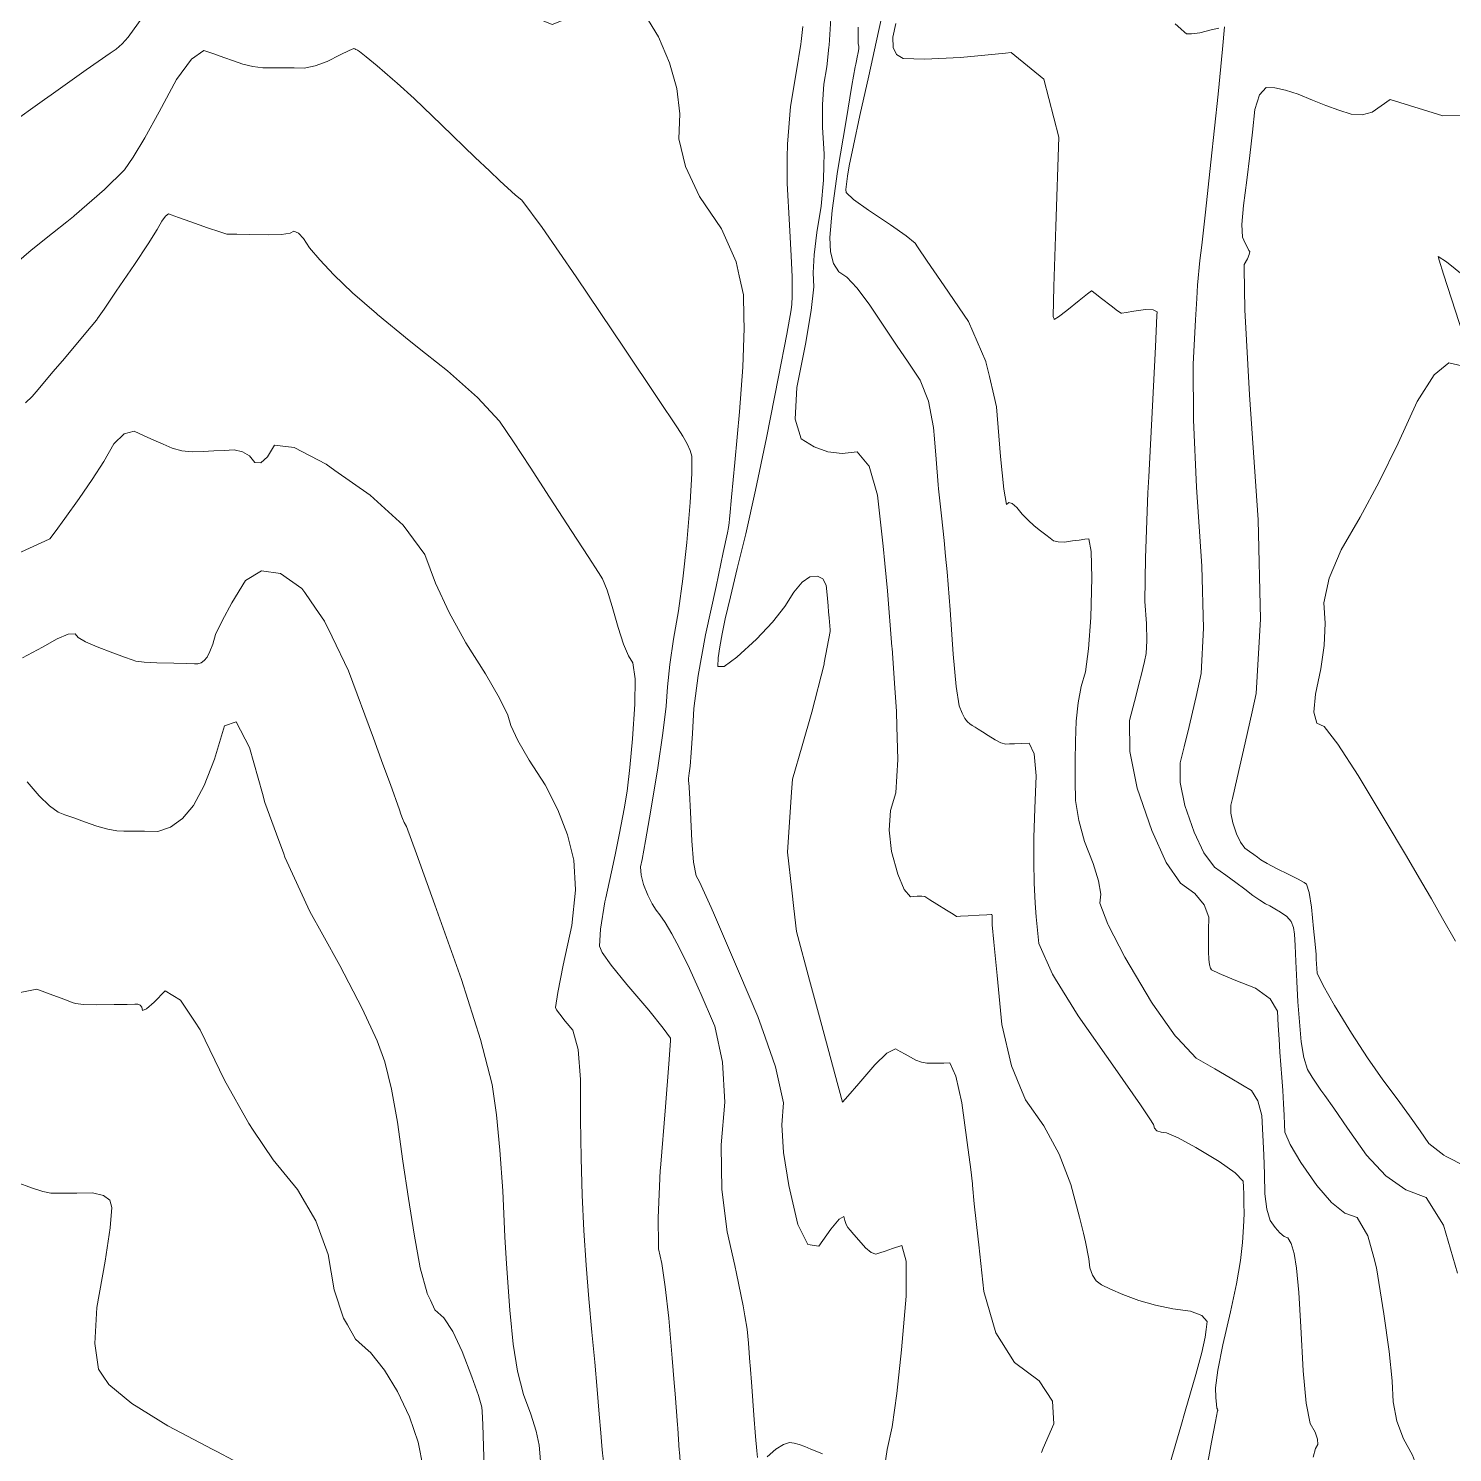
# Model space of a CAD drawing. Header units: inches. Extents: x 1337389 to 1347141, y 407035 to 414577.
# Drawn here: x 1338531.6 to 1339005.5, y 408821.2 to 409295.1 of the extents above; entities that cross this region are included whole.
import ezdxf

# ---------------------------------------------------------------- set-up
doc = ezdxf.new("R2010")
doc.units = ezdxf.units.IN
doc.header["$MEASUREMENT"] = 0
doc.layers.add('Topo', color=7, linetype='Continuous', lineweight=15, true_color=0x459900)

msp = doc.modelspace()

# ---------------------------------------------------------------- linework, layer by layer
at = {"layer": 'Topo'}
for p, q in [((1338539.6219, 409226.9509, 1095), (1338544.385, 409230.762, 1095)), ((1338534.1819, 409174.16, 1090), (1338539.879, 409180.924, 1090)), ((1338852.8531, 409173.0929, 1120), (1338851.3961, 409179.2589, 1120)), ((1338816.0351, 409122.7951, 1110), (1338816.5881, 409117.023, 1110)), ((1338623.5379, 409107.3669, 1080), (1338627.178, 409102.153, 1080)), ((1338616.5858, 409020.416, 1075), (1338614.1739, 409026.9749, 1075)), ((1338785.6189, 409008.3551, 1105), (1338786.313, 409002.221, 1105)), ((1338766.2789, 408985.2399, 1100), (1338768.257, 408980.6149, 1100)), ((1338877.142, 408972.6491, 1115), (1338873.4479, 408978.686, 1115)), ((1338913.9669, 408959.1088, 1120), (1338913.2638, 408959.847, 1120)), ((1338665.3851, 408871.9161, 1075), (1338664.3101, 408874.1881, 1075)), ((1338747.679, 408829.29, 1090), (1338748.2109, 408821.884, 1090))]:
    msp.add_line(p, q, dxfattribs=at)
for points, elevation in [([(1338698.5979, 409299.3767), (1338705.9131, 409296.382), (1338712.148, 409298.8209), (1338715.8331, 409307.2981), (1338720.2911, 409311.3108), (1338725.522, 409310.86), (1338731.5267, 409305.9449), (1338736.77, 409299.7689), (1338741.253, 409292.3331), (1338744.9741, 409283.6361), (1338747.3449, 409275.0731), (1338748.3651, 409266.6451), (1338748.035, 409258.3519), (1338750.2361, 409249.2098), (1338754.966, 409239.221), (1338762.2259, 409228.383), (1338767.1089, 409217.4599), (1338768.175, 409212.7781)], 1100), ([(1338832.9759, 409214.3959), (1338830.739, 409217.683), (1338827.5159, 409222.4299), (1338826.7121, 409223.6371), (1338823.7151, 409226.0701), (1338818.5249, 409229.7311), (1338811.1418, 409234.6179), (1338806.207, 409238.2061), (1338803.718, 409240.495), (1338803.677, 409241.4851), (1338803.84, 409243.2951), (1338804.2061, 409245.9259), (1338804.776, 409249.3781), (1338806.139, 409256.102), (1338808.295, 409266.098), (1338811.2441, 409279.3659), (1338814.5109, 409294.036), (1338818.0979, 409310.109)], 1120), ([(1338539.178, 409273.054), (1338550.8529, 409281.351), (1338558.795, 409286.9211), (1338560.8041, 409288.1979), (1338562.8019, 409289.9711), (1338564.7901, 409292.241), (1338566.7679, 409295.007), (1338569.097, 409298.2322)], 1100), ([(1338798.6089, 409298.4011), (1338798.0501, 409289.56), (1338797.9761, 409288.853)], 1110), ([(1338789.3541, 409295.742), (1338788.735, 409290.783)], 1105), ([(1338824.155, 409184.3751), (1338820.756, 409189.407), (1338816.308, 409196.041), (1338811.4492, 409203.3318), (1338807.3339, 409208.772), (1338803.964, 409212.361), (1338801.3389, 409214.099), (1338799.5211, 409216.882), (1338798.5108, 409220.7109), (1338798.3081, 409225.585), (1338799.109, 409234.4998), (1338800.9129, 409247.457), (1338803.7211, 409264.4559), (1338805.658, 409276.0798), (1338806.7241, 409282.3289), (1338806.9179, 409283.2039), (1338807.159, 409284.2829), (1338807.445, 409285.566), (1338807.7781, 409287.0542), (1338807.932, 409288.275), (1338807.9081, 409289.2301), (1338807.7069, 409289.9181), (1338807.7489, 409295.5232)], 1115), ([(1338856.81, 409286.8821), (1338841.8029, 409285.4623), (1338829.823, 409284.8221), (1338822.7213, 409285.138), (1338820.496, 409286.41), (1338819.345, 409288.758), (1338819.271, 409292.1842), (1338820.2709, 409296.6864)], 1125), ([(1338927.8249, 409295.2221), (1338925.2009, 409294.591), (1338921.4223, 409293.679), (1338918.6922, 409293.258), (1338917.011, 409293.3279), (1338916.3802, 409293.888), (1338915.108, 409294.997), (1338913.1943, 409296.6542)], 1130), ([(1338920.4439, 409205.282), (1338920.7208, 409209.6259), (1338921.426, 409217.924), (1338922.102, 409223.0091), (1338923.346, 409233.9129), (1338925.158, 409250.6351), (1338927.538, 409273.1761), (1338929.0209, 409288.18), (1338929.606, 409295.646)], 1130), ([(1338546.839, 409232.7398), (1338556.958, 409241.46), (1338563.5871, 409248.04), (1338566.4981, 409252.283), (1338570.3539, 409258.704), (1338575.155, 409267.3049), (1338580.9008, 409278.086), (1338585.8451, 409284.895), (1338589.9871, 409287.734), (1338593.3279, 409286.603), (1338596.6059, 409285.4659), (1338599.8221, 409284.325), (1338602.9761, 409283.178), (1338606.257, 409282.4149), (1338609.664, 409282.0349), (1338613.1988, 409282.0391), (1338616.6651, 409282.0191), (1338620.064, 409281.975), (1338623.3941, 409281.908), (1338627.0521, 409282.601), (1338631.0389, 409284.0568), (1338635.3538, 409286.2731), (1338638.3188, 409287.722), (1338639.934, 409288.4051), (1338640.1977, 409288.322), (1338640.6029, 409288.126), (1338641.1469, 409287.8159), (1338641.831, 409287.3942), (1338643.9949, 409285.6599), (1338647.641, 409282.6151), (1338652.7669, 409278.259), (1338654.321, 409276.841)], 1095), ([(1338788.735, 409290.783), (1338788.621, 409289.868), (1338787.2551, 409280.989), (1338785.254, 409269.1049), (1338784.191, 409256.607), (1338784.1479, 409252.1611)], 1105), ([(1338797.9761, 409288.853), (1338797.288, 409282.2769), (1338796.3242, 409276.553), (1338795.8542, 409269.83), (1338795.8761, 409262.1069), (1338796.3909, 409253.3861), (1338796.3311, 409249.6169)], 1110), ([(1338859.9019, 409286.049), (1338858.6591, 409287.057), (1338856.81, 409286.8821)], 1125), ([(1338904.4201, 409145.8499), (1338905.6431, 409169.4869), (1338906.6509, 409189.1459), (1338907.1728, 409199.5988), (1338907.21, 409200.8451), (1338905.9479, 409201.4889), (1338903.3868, 409201.5299), (1338899.5269, 409200.9689), (1338896.8899, 409200.587), (1338895.475, 409200.3821), (1338895.281, 409200.3558), (1338894.099, 409201.1531), (1338891.926, 409202.773), (1338888.765, 409205.216), (1338886.6439, 409206.8549), (1338885.5639, 409207.69), (1338885.5261, 409207.7199), (1338885.4889, 409207.7541), (1338885.4541, 409207.7901), (1338885.4211, 409207.83), (1338884.0232, 409206.754), (1338881.261, 409204.5619), (1338877.1349, 409201.254), (1338874.377, 409199.1322), (1338872.9889, 409198.197), (1338872.9691, 409198.4479), (1338872.9002, 409198.698), (1338872.7823, 409198.9471), (1338872.6129, 409199.1939), (1338872.8421, 409209.2712), (1338873.4679, 409229.1779), (1338874.4909, 409258.915), (1338869.5549, 409278.208), (1338859.9019, 409286.049)], 1125), ([(1338654.321, 409276.841), (1338659.923, 409271.733), (1338669.108, 409263.0382), (1338680.3231, 409252.1748), (1338685.055, 409247.667)], 1095), ([(1338936.1769, 409215.2889), (1338936.157, 409216.56), (1338937.2721, 409218.475), (1338937.912, 409219.8968), (1338938.0781, 409220.8242), (1338937.769, 409221.257), (1338937.269, 409222.207), (1338936.5771, 409223.6739), (1338935.6931, 409225.6579), (1338935.4801, 409229.814), (1338935.9401, 409236.1439), (1338937.0708, 409244.6469), (1338938.0869, 409252.805), (1338938.9901, 409260.619), (1338939.7791, 409268.0882), (1338941.286, 409273.022), (1338943.5131, 409275.4212), (1338946.4579, 409275.2842), (1338950.005, 409274.546), (1338954.152, 409273.2071), (1338958.9, 409271.2663), (1338963.4209, 409269.5078), (1338967.7162, 409267.9319), (1338971.7829, 409266.5371), (1338975.486, 409266.306), (1338978.825, 409267.2379), (1338984.7739, 409271.4278), (1339002.292, 409265.9799), (1339009.4951, 409266.1069)], 1135), ([(1338524.808, 409262.795), (1338536.977, 409271.4901), (1338539.178, 409273.054)], 1100), ([(1338784.1479, 409252.1611), (1338784.064, 409243.4939), (1338784.875, 409229.766), (1338785.429, 409219.4272), (1338785.7281, 409212.477), (1338785.77, 409208.915), (1338785.735, 409205.8859), (1338785.6252, 409203.389), (1338785.4389, 409201.4239), (1338783.9739, 409193.3499), (1338781.2318, 409179.167), (1338777.212, 409158.8741), (1338773.5779, 409141.4721), (1338770.3299, 409126.9609), (1338767.469, 409115.3421), (1338765.1991, 409105.917), (1338763.52, 409098.686), (1338762.432, 409093.65), (1338761.653, 409089.3159), (1338761.1841, 409085.6851), (1338761.025, 409082.757), (1338763.091, 409082.813), (1338767.3841, 409085.8552), (1338773.9039, 409091.8811), (1338779.227, 409097.504), (1338783.3531, 409102.722), (1338786.2841, 409107.536), (1338789.0661, 409110.822), (1338791.7009, 409112.5791), (1338794.1891, 409112.808), (1338795.968, 409111.8952), (1338797.0398, 409109.8399), (1338797.4049, 409106.6439), (1338797.7539, 409103.0039), (1338797.918, 409100.9842)], 1105), ([(1338685.055, 409247.667), (1338688.5151, 409244.371), (1338693.684, 409239.627), (1338695.8289, 409237.942), (1338702.5779, 409228.8909), (1338713.929, 409212.4719), (1338729.883, 409188.6862), (1338741.116, 409171.9112), (1338747.626, 409162.1451), (1338749.4149, 409159.389), (1338750.8071, 409156.9009), (1338751.8029, 409154.6809), (1338752.401, 409152.728), (1338752.413, 409146.9672), (1338751.838, 409137.4001), (1338750.677, 409124.0248), (1338749.3709, 409111.9739), (1338747.9199, 409101.2471), (1338746.3261, 409091.8431), (1338745.11, 409083.4261), (1338744.2708, 409075.994), (1338743.8111, 409069.5478), (1338742.728, 409060.5601), (1338741.021, 409049.0279), (1338738.692, 409034.955), (1338736.968, 409024.7812), (1338735.851, 409018.5081), (1338735.339, 409016.136), (1338735.4901, 409013.373), (1338736.301, 409010.2191), (1338737.7742, 409006.676), (1338739.179, 409003.818), (1338740.5169, 409001.6451), (1338741.7859, 409000.158), (1338743.5081, 408997.5618), (1338745.683, 408993.8581), (1338748.3121, 408989.0438), (1338751.572, 408982.3078), (1338754.4752, 408975.8521)], 1095), ([(1338796.3311, 409249.6169), (1338796.253, 409244.658), (1338795.462, 409235.9241), (1338794.0181, 409227.1839), (1338793.1201, 409219.806), (1338792.768, 409213.791), (1338792.962, 409209.1379), (1338792.1181, 409201.2171), (1338790.2359, 409190.0261), (1338787.316, 409175.5651), (1338786.815, 409165.0509), (1338788.7338, 409158.4819), (1338793.0709, 409155.858), (1338797.6341, 409154.2631), (1338802.42, 409153.696), (1338807.432, 409154.1561), (1338811.338, 409149.504), (1338811.357, 409149.4369)], 1110), ([(1338539.879, 409180.924), (1338543.5489, 409185.281), (1338550.6921, 409193.7658), (1338554.2831, 409198.0329), (1338554.3189, 409198.0831), (1338554.3901, 409198.196), (1338554.4939, 409198.3719), (1338554.633, 409198.61), (1338556.7529, 409201.7229), (1338560.853, 409207.711), (1338566.934, 409216.572), (1338571.477, 409223.3969), (1338574.4809, 409228.1848), (1338575.947, 409230.9361), (1338577.2091, 409232.6731), (1338578.2658, 409233.3981), (1338579.118, 409233.1091), (1338581.564, 409232.234), (1338585.6031, 409230.7731), (1338591.2352, 409228.725), (1338595.2489, 409227.3611), (1338597.6461, 409226.6791), (1338598.424, 409226.6791), (1338600.9687, 409226.6388), (1338605.279, 409226.5579), (1338611.3549, 409226.4351), (1338615.8259, 409226.568), (1338618.6901, 409226.958), (1338619.9491, 409227.605), (1338621.448, 409227.017), (1338623.187, 409225.1929), (1338625.165, 409222.135), (1338628.534, 409218.111), (1338633.2932, 409213.1211), (1338639.4419, 409207.1649), (1338647.394, 409200.205)], 1090), ([(1338544.385, 409230.762), (1338546.612, 409232.544), (1338546.839, 409232.7398)], 1095), ([(1338516.054, 409206.6959), (1338521.7291, 409212.074), (1338532.5481, 409221.291), (1338539.6219, 409226.9509)], 1095), ([(1339009.0281, 409193.46), (1339005.2229, 409205.1602), (1339002.579, 409213.3499), (1339001.0949, 409218.0291), (1339000.7711, 409219.1989), (1339003.5259, 409217.429), (1339009.3588, 409212.72)], 1140), ([(1338768.175, 409212.7781), (1338769.6159, 409206.453), (1338769.7039, 409199.0091)], 1100), ([(1338850.1731, 409184.315), (1338844.4381, 409197.5712), (1338836.3789, 409209.397), (1338832.9759, 409214.3959)], 1120), ([(1338938.825, 409067.7299), (1338940.169, 409073.7539), (1338941.63, 409098.507), (1338940.8971, 409131.636), (1338937.97, 409173.1411), (1338936.39, 409201.449), (1338936.1769, 409215.2889)], 1135), ([(1338920.1858, 409072.755), (1338921.8921, 409080.405), (1338922.6922, 409095.5021), (1338922.1661, 409116.1729), (1338920.3149, 409142.4199), (1338919.3349, 409164.8258), (1338919.2259, 409183.391), (1338919.988, 409198.1151), (1338920.4439, 409205.282)], 1130), ([(1338647.394, 409200.205), (1338647.786, 409199.8621), (1338658.326, 409191.2101), (1338663.72, 409186.9749)], 1090), ([(1338769.7039, 409199.0091), (1338769.747, 409195.361), (1338769.3031, 409182.369), (1338768.2838, 409167.4751), (1338766.6911, 409150.6809), (1338765.6, 409139.1508), (1338765.011, 409132.886), (1338764.924, 409131.8861), (1338764.765, 409130.6179), (1338764.532, 409129.084), (1338764.2271, 409127.2831), (1338762.8649, 409120.723), (1338760.4471, 409109.404), (1338756.973, 409093.3261), (1338754.5038, 409079.807), (1338753.0409, 409068.8462), (1338752.5829, 409060.4439), (1338752.1642, 409054.0438), (1338751.784, 409049.645), (1338751.4429, 409047.248), (1338751.2652, 409045.537), (1338751.25, 409044.512), (1338751.398, 409044.173), (1338751.6301, 409040.7629), (1338751.947, 409034.2821), (1338752.347, 409024.731), (1338752.9869, 409017.6799), (1338753.867, 409013.13), (1338754.986, 409011.0811), (1338758.7779, 409002.5921), (1338759.881, 409000.0461)], 1100), ([(1338663.72, 409186.9749), (1338671.063, 409181.211), (1338681.0849, 409172.2609), (1338688.394, 409164.36), (1338692.99, 409157.509), (1338698.5391, 409149.1129), (1338705.0399, 409139.1739), (1338712.4948, 409127.6901), (1338717.91, 409119.3281), (1338721.2848, 409114.087), (1338722.6199, 409111.966), (1338724.1641, 409108.199), (1338725.916, 409102.7841), (1338727.8769, 409095.7211), (1338729.677, 409090.2421), (1338731.317, 409086.3471), (1338732.7969, 409084.0351), (1338733.5099, 409078.6671), (1338733.4569, 409070.243), (1338732.638, 409058.763), (1338731.764, 409049.1321), (1338730.8359, 409041.3499), (1338729.8539, 409035.4179), (1338728.3002, 409027.2899), (1338726.9251, 409020.6129)], 1090), ([(1338833.141, 409158.5731), (1338832.8562, 409162.2549), (1338831.1051, 409171.0532), (1338828.4171, 409178.1111), (1338824.7921, 409183.431), (1338824.155, 409184.3751)], 1115), ([(1338851.3961, 409179.2589), (1338850.2369, 409184.167), (1338850.1731, 409184.315)], 1120), ([(1339006.5889, 408991.405), (1339002.251, 408998.9489), (1338998.492, 409005.4659), (1338995.313, 409010.9529), (1338990.198, 409019.626), (1338983.147, 409031.4819), (1338974.161, 409046.5229), (1338967.3748, 409056.9528), (1338962.7889, 409062.7709), (1338960.4029, 409063.9781), (1338959.4361, 409067.5768), (1338959.8879, 409073.569), (1338961.759, 409081.9531), (1338962.8461, 409089.8161), (1338963.1491, 409097.1569), (1338962.668, 409103.976), (1338964.446, 409112.127), (1338968.482, 409121.6101), (1338974.7761, 409132.425), (1338981.0893, 409144.2539), (1338987.421, 409157.095), (1338993.7721, 409170.9499), (1338999.4179, 409179.848), (1339004.3599, 409183.7902), (1339008.5971, 409182.7751)], 1140), ([(1338530.6, 409170.5439), (1338532.851, 409172.5791), (1338534.1819, 409174.16)], 1090), ([(1338890.9489, 408996.7801), (1338890.8051, 408997.056), (1338888.1119, 409004.0352), (1338888.46, 409007.011), (1338887.7399, 409011.413), (1338885.952, 409017.2409), (1338883.0948, 409024.4942), (1338881.142, 409031.4918), (1338880.0929, 409038.2329), (1338879.9461, 409044.719), (1338879.9382, 409051.269), (1338880.0681, 409057.8829), (1338880.336, 409064.562), (1338880.9749, 409070.6418), (1338881.985, 409076.1219), (1338883.3648, 409081.0031), (1338884.4161, 409088.66), (1338885.1359, 409099.0931), (1338885.5271, 409112.3022), (1338885.3241, 409121.0409), (1338884.5269, 409125.3089), (1338883.1381, 409125.1069), (1338881.3261, 409124.851), (1338879.091, 409124.542), (1338876.4339, 409124.179), (1338874.3099, 409124.2089), (1338872.7189, 409124.6328), (1338871.662, 409125.4501), (1338870.2449, 409126.5538), (1338868.468, 409127.9461), (1338866.3309, 409129.6241), (1338864.295, 409131.4809), (1338862.3601, 409133.5162), (1338860.5261, 409135.7299), (1338859.0411, 409136.9968), (1338857.906, 409137.315), (1338857.1211, 409136.686), (1338856.1711, 409141.787), (1338855.0559, 409152.619), (1338853.7758, 409169.183), (1338852.8531, 409173.0929)], 1120), ([(1338633.6049, 409148.053), (1338630.6429, 409150.1288), (1338620.0431, 409155.675), (1338613.5382, 409156.465), (1338611.128, 409152.498), (1338608.93, 409150.5721), (1338606.9451, 409150.688), (1338605.172, 409152.8461), (1338602.8782, 409154.2301), (1338600.062, 409154.8401), (1338596.7252, 409154.6771), (1338593.2821, 409154.5149), (1338589.7329, 409154.3549), (1338586.0769, 409154.1951), (1338582.6382, 409154.5381), (1338579.4141, 409155.383), (1338576.4051, 409156.7299), (1338573.292, 409158.1312), (1338570.0721, 409159.585), (1338566.7469, 409161.0928), (1338563.409, 409160.1721), (1338560.0561, 409156.822), (1338556.69, 409151.042), (1338552.8451, 409144.9859), (1338548.5209, 409138.6529), (1338543.719, 409132.042), (1338540.4439, 409127.593), (1338538.696, 409125.3041), (1338538.476, 409125.1761), (1338531.965, 409122.1871), (1338523.7031, 409118.4111)], 1085), ([(1338834.4148, 409143.219), (1338833.6709, 409151.7179), (1338833.141, 409158.5731)], 1115), ([(1338661.673, 409122.5741), (1338656.31, 409129.7931), (1338645.3371, 409139.8249), (1338633.6049, 409148.053)], 1085), ([(1338811.357, 409149.4369), (1338814.14, 409139.7379), (1338815.8369, 409124.8589), (1338816.0351, 409122.7951)], 1110), ([(1338901.3792, 409077.8261), (1338901.8881, 409079.8039), (1338903.0221, 409084.392), (1338903.6161, 409087.0559), (1338903.84, 409091.281), (1338903.693, 409097.0661), (1338903.175, 409104.411), (1338903.3271, 409118.93), (1338904.1501, 409140.6221), (1338904.4201, 409145.8499)], 1125), ([(1338836.8499, 409119.486), (1338836.3609, 409124.736), (1338835.423, 409132.958), (1338834.526, 409141.952), (1338834.4148, 409143.219)], 1115), ([(1338712.4639, 409020.9639), (1338710.9698, 409026.7449), (1338707.7709, 409035.0841), (1338703.5451, 409043.356), (1338698.2941, 409051.5621), (1338694.4788, 409058.1619), (1338692.1009, 409063.157), (1338691.159, 409066.547), (1338688.354, 409072.2661), (1338683.6849, 409080.3122), (1338677.1509, 409090.686), (1338671.6192, 409100.765), (1338667.0889, 409110.547), (1338663.56, 409120.0341), (1338661.673, 409122.5741)], 1085), ([(1338816.5881, 409117.023), (1338817.46, 409107.9159), (1338818.9698, 409089.373)], 1110), ([(1338867.0111, 408999.477), (1338866.678, 409003.9939), (1338866.3528, 409010.784), (1338866.1991, 409017.6469), (1338866.2422, 409025.8801), (1338866.484, 409035.4809), (1338866.925, 409046.4499), (1338866.3239, 409053.726), (1338864.6838, 409057.3067), (1338862.0019, 409057.1929), (1338859.801, 409057.0927), (1338858.08, 409057.0068), (1338856.8389, 409056.934), (1338855.2389, 409057.3799), (1338853.278, 409058.347), (1338850.956, 409059.8329), (1338849.076, 409061.03), (1338847.635, 409061.938), (1338846.635, 409062.5569), (1338845.7119, 409063.1618), (1338844.8681, 409063.752), (1338844.1009, 409064.328), (1338843.2651, 409065.5031), (1338842.36, 409067.2761), (1338841.3849, 409069.6491), (1338840.3898, 409076.1741), (1338839.3731, 409086.8519), (1338838.3361, 409101.683), (1338837.3321, 409114.3109), (1338836.8499, 409119.486)], 1115), ([(1338529.6041, 409085.6909), (1338536.327, 409089.1659), (1338541.204, 409092.0011), (1338544.8011, 409093.4951), (1338547.1181, 409093.6468), (1338548.1538, 409092.457), (1338550.5961, 409091.012), (1338554.4431, 409089.3121), (1338559.6941, 409087.3549), (1338563.5989, 409085.9079), (1338566.1571, 409084.9701), (1338567.369, 409084.5397), (1338570.077, 409084.209), (1338574.282, 409083.974), (1338579.9828, 409083.8379), (1338584.1711, 409083.743), (1338586.8449, 409083.691), (1338588.0048, 409083.6811), (1338589.0901, 409084.0468), (1338590.1, 409084.7891), (1338591.0362, 409085.907), (1338591.9801, 409087.7189), (1338592.9329, 409090.2249), (1338593.8948, 409093.426), (1338596.0299, 409098.0171), (1338599.3359, 409103.999), (1338603.815, 409111.372), (1338609.1851, 409114.616), (1338615.4449, 409113.7299), (1338622.5962, 409108.716), (1338623.5379, 409107.3669)], 1080), ([(1338627.178, 409102.153), (1338630.139, 409097.912), (1338632.662, 409092.6349)], 1080), ([(1338797.918, 409100.9842), (1338798.086, 409098.92), (1338798.366, 409094.9279)], 1105), ([(1338798.366, 409094.9279), (1338798.4032, 409094.3929), (1338796.4781, 409083.9529), (1338796.3762, 409083.5511)], 1105), ([(1338632.662, 409092.6349), (1338638.0731, 409081.318), (1338646.3979, 409058.9351), (1338649.5901, 409050.2841)], 1080), ([(1338818.9698, 409089.373), (1338819.0079, 409088.907), (1338819.8249, 409077.2292)], 1110), ([(1338796.3762, 409083.5511), (1338792.3111, 409067.5989), (1338789.086, 409056.3972)], 1105), ([(1338819.8249, 409077.2292), (1338820.4831, 409067.8339), (1338820.612, 409062.8071)], 1110), ([(1338979.3181, 408886.1051), (1338977.311, 408893.33), (1338973.8, 408899.4041), (1338969.741, 408900.8809), (1338965.2649, 408904.4291), (1338960.372, 408910.049), (1338955.061, 408917.7391), (1338951.5059, 408923.6839), (1338949.7061, 408927.8821), (1338949.662, 408930.3341), (1338949.5408, 408933.45), (1338949.3451, 408937.2299), (1338949.0708, 408941.673), (1338948.7729, 408946.015), (1338948.4501, 408950.2549), (1338948.1009, 408954.394), (1338947.8001, 408958.7459), (1338947.5458, 408963.3101), (1338947.3399, 408968.0881), (1338944.8159, 408972.221), (1338939.976, 408975.708), (1338932.818, 408978.5491), (1338927.9291, 408980.604), (1338925.3089, 408981.8729), (1338924.958, 408982.3549), (1338924.6852, 408983.5169), (1338924.489, 408985.3582), (1338924.3699, 408987.8799), (1338924.315, 408991.0591), (1338924.3219, 408994.8949), (1338924.3931, 408999.388), (1338922.8659, 409003.5101), (1338919.739, 409007.2609), (1338915.0139, 409010.641), (1338910.2521, 409017.606), (1338905.4548, 409028.1551), (1338900.622, 409042.2889), (1338898.1379, 409054.5239), (1338898.0019, 409064.8579), (1338900.214, 409073.293), (1338901.3792, 409077.8261)], 1125), ([(1339007.242, 408880.948), (1339002.5701, 408896.8949), (1338996.8159, 408906.1131), (1338989.9799, 408908.602), (1338983.338, 408913.278), (1338976.8929, 408920.1411), (1338970.642, 408929.192), (1338966.0339, 408935.817), (1338963.0668, 408940.0142), (1338961.7421, 408941.7859), (1338960.3341, 408943.824), (1338958.8429, 408946.131), (1338957.269, 408948.7061), (1338956.033, 408952.634), (1338955.136, 408957.9149), (1338954.5769, 408964.55), (1338954.1069, 408971.219), (1338953.7269, 408977.9211), (1338953.436, 408984.658), (1338953.162, 408989.912), (1338952.9029, 408993.682), (1338952.66, 408995.9691), (1338951.8129, 408997.952), (1338950.3628, 408999.6319), (1338948.3089, 409001.008), (1338946.439, 409002.1689), (1338944.7549, 409003.1161), (1338943.255, 409003.8501), (1338941.374, 409005.0179), (1338939.111, 409006.622), (1338936.4669, 409008.6611), (1338933.4559, 409010.9131), (1338930.0791, 409013.3772), (1338926.336, 409016.055), (1338922.826, 409020.8059), (1338919.5489, 409027.6307), (1338916.5058, 409036.531), (1338914.942, 409044.234), (1338914.857, 409050.741), (1338916.2499, 409056.051), (1338917.887, 409062.7662), (1338919.7679, 409070.8831), (1338920.1858, 409072.755)], 1130), ([(1339003.4499, 408919.7309), (1339002.6838, 408920.123), (1338997.676, 408924.061), (1338994.7479, 408928.3012), (1338991.2149, 408933.2411), (1338987.0762, 408938.883), (1338982.3319, 408945.225), (1338977.2891, 408952.527), (1338971.9492, 408960.7881), (1338966.3099, 408970.0089), (1338962.508, 408976.6669), (1338960.542, 408980.765), (1338960.413, 408982.2999), (1338960.3038, 408983.8439), (1338960.2161, 408985.396), (1338960.1489, 408986.955), (1338959.853, 408990.3609), (1338959.3281, 408995.6119), (1338958.5749, 409002.71), (1338957.791, 409007.6301), (1338956.9741, 409010.375), (1338956.127, 409010.942), (1338954.1739, 409011.9991), (1338951.116, 409013.545), (1338946.952, 409015.5809), (1338943.8128, 409017.2181), (1338941.699, 409018.4569), (1338940.6101, 409019.2961), (1338939.3699, 409020.224), (1338937.9799, 409021.2381), (1338936.438, 409022.3408), (1338934.9929, 409024.297), (1338933.6443, 409027.1079), (1338932.3909, 409030.772), (1338931.7469, 409033.944), (1338931.7121, 409036.6228), (1338932.2849, 409038.8098), (1338933.8861, 409045.7271), (1338936.5141, 409057.3751), (1338938.825, 409067.7299)], 1135), ([(1338609.4559, 409040.5368), (1338605.2098, 409055.8691), (1338600.7209, 409064.3709), (1338596.81, 409063.0789), (1338593.4768, 409051.9921), (1338590.0411, 409043.1509), (1338586.5029, 409036.5551), (1338582.8621, 409032.203), (1338578.9299, 409029.3159), (1338574.707, 409027.8919), (1338570.1929, 409027.9309), (1338566.398, 409027.976), (1338563.3229, 409028.0268), (1338560.966, 409028.084), (1338557.9961, 409028.617), (1338554.413, 409029.628), (1338550.216, 409031.1148), (1338546.6602, 409032.3888), (1338543.7439, 409033.45), (1338541.4689, 409034.2979), (1338538.6078, 409036.406), (1338535.16, 409039.775), (1338531.126, 409044.405)], 1075), ([(1338820.612, 409062.8071), (1338820.8929, 409051.797), (1338820.2398, 409040.7959), (1338818.5239, 409034.833), (1338818.0649, 409028.318), (1338818.864, 409021.2529), (1338820.9212, 409013.638), (1338823.025, 409008.616), (1338825.1778, 409006.186), (1338827.379, 409006.3502), (1338828.959, 409006.375), (1338829.917, 409006.261), (1338830.2532, 409006.0089), (1338831.5731, 409005.1621), (1338833.877, 409003.7209), (1338837.1641, 409001.686), (1338839.37, 409000.32), (1338840.4959, 408999.6219), (1338840.5409, 408999.593), (1338841.8161, 408999.647), (1338844.321, 408999.784), (1338848.0561, 409000.0038), (1338850.6121, 409000.1539), (1338851.9891, 409000.232), (1338852.1869, 409000.2409), (1338852.308, 408999.9759), (1338852.3531, 408999.4389), (1338852.32, 408998.6279), (1338852.302, 408997.918), (1338852.2991, 408997.31), (1338852.3111, 408996.803), (1338852.863, 408991.0201), (1338853.9562, 408979.963), (1338855.591, 408963.6308), (1338858.7321, 408949.8488), (1338861.4951, 408943.175)], 1110), ([(1338789.086, 409056.3972), (1338785.9011, 409045.3319), (1338785.596, 409041.0079)], 1105), ([(1338649.5901, 409050.2841), (1338652.0849, 409043.5189), (1338655.133, 409035.0699), (1338655.543, 409033.589), (1338656.0531, 409032.1742), (1338656.6621, 409030.825), (1338657.3708, 409029.5409), (1338660.784, 409020.4129), (1338666.901, 409003.4409), (1338675.723, 408978.625), (1338682.0669, 408958.715), (1338685.934, 408943.711), (1338687.3249, 408933.6131), (1338688.4959, 408921.7979), (1338689.4459, 408908.2671), (1338690.1773, 408893.0189), (1338690.7211, 408883.964)], 1080), ([(1338614.1739, 409026.9749), (1338610.2769, 409037.5728), (1338609.4559, 409040.5368)], 1075), ([(1338785.596, 409041.0079), (1338784.1879, 409021.009), (1338785.6189, 409008.3551)], 1105), ([(1338629.6079, 408993.449), (1338625.284, 409001.278), (1338616.968, 409019.3759), (1338616.5858, 409020.416)], 1075), ([(1338713.622, 409008.5971), (1338713.142, 409018.3392), (1338712.4639, 409020.9639)], 1085), ([(1338726.9251, 409020.6129), (1338726.1739, 409016.9649), (1338723.7808, 409005.8571)], 1090), ([(1338722.4589, 408823.457), (1338722.111, 408827.785), (1338721.587, 408834.0161), (1338720.8892, 408842.152), (1338720.0709, 408851.253), (1338719.132, 408861.318), (1338718.0722, 408872.3479), (1338717.1778, 408883.6161), (1338716.4491, 408895.124), (1338715.8861, 408906.8701), (1338715.5149, 408919.166), (1338715.3359, 408932.011), (1338715.349, 408945.4069), (1338714.503, 408955.3382), (1338712.799, 408961.8059), (1338710.235, 408964.809), (1338708.422, 408967.0631), (1338707.3572, 408968.5688), (1338707.0431, 408969.3269), (1338707.787, 408974.2589), (1338709.59, 408983.3668), (1338712.452, 408996.65), (1338713.636, 409008.308), (1338713.622, 409008.5971)], 1085), ([(1338723.7808, 409005.8571), (1338723.476, 409004.4439), (1338721.9751, 408995.3801), (1338721.6719, 408989.7732), (1338722.5659, 408987.623), (1338725.588, 408983.346), (1338730.738, 408976.9438), (1338738.0171, 408968.417), (1338742.869, 408962.4541), (1338745.2942, 408959.057), (1338745.2942, 408958.2239), (1338744.7261, 408950.6141), (1338743.5901, 408936.227), (1338741.953, 408915.881)], 1090), ([(1338759.881, 409000.0461), (1338765.2419, 408987.6649), (1338766.2789, 408985.2399)], 1100), ([(1338786.313, 409002.221), (1338787.1712, 408994.6309), (1338791.5469, 408978.4279)], 1105), ([(1338873.4479, 408978.686), (1338872.416, 408980.372), (1338867.8381, 408990.632), (1338867.1729, 408997.277), (1338867.0111, 408999.477)], 1115), ([(1338905.7649, 408970.4421), (1338905.311, 408971.0851), (1338896.5378, 408986.0719), (1338890.9489, 408996.7801)], 1120), ([(1338664.3101, 408874.1881), (1338664.285, 408874.2411), (1338661.9899, 408882.6451), (1338660.013, 408893.9289), (1338658.0989, 408905.779), (1338656.2481, 408918.195), (1338654.4599, 408931.1781), (1338652.4339, 408942.1799), (1338650.1699, 408951.2011), (1338647.668, 408958.2401), (1338642.6859, 408968.9331), (1338635.225, 408983.2788), (1338629.6079, 408993.449)], 1075), ([(1338768.257, 408980.6149), (1338774.38, 408966.2979), (1338776.814, 408959.4087)], 1100), ([(1338528.828, 408974.2979), (1338534.3509, 408975.4661), (1338539.723, 408973.4448), (1338543.667, 408971.9591), (1338546.182, 408971.0091), (1338547.2689, 408970.5941), (1338549.961, 408970.3398), (1338554.2589, 408970.2449), (1338560.1621, 408970.3119), (1338564.428, 408970.358), (1338567.0569, 408970.3839), (1338568.05, 408970.391), (1338568.7969, 408970.0518), (1338569.2969, 408969.367), (1338569.5519, 408968.3369), (1338570.9372, 408968.9109), (1338573.4541, 408971.0889), (1338577.1011, 408974.8711), (1338582.2181, 408971.8029), (1338586.8669, 408964.8011)], 1070), ([(1338754.4752, 408975.8521), (1338755.464, 408973.6509), (1338759.5661, 408964.06)], 1095), ([(1338791.5469, 408978.4279), (1338794.85, 408966.197), (1338799.9747, 408947.2411), (1338802.5515, 408937.7644), (1338804.3489, 408939.84), (1338807.9119, 408943.9891), (1338813.2501, 408950.2118), (1338817.334, 408954.068), (1338820.164, 408955.559), (1338821.7402, 408954.6839), (1338823.3967, 408953.758), (1338825.1349, 408952.7819), (1338826.954, 408951.754), (1338828.761, 408951.0779), (1338830.557, 408950.7541), (1338832.3409, 408950.781), (1338834.2239, 408950.805), (1338836.206, 408950.8261), (1338838.2869, 408950.8429), (1338840.2818, 408946.439), (1338842.1929, 408937.6148), (1338844.019, 408924.37), (1338845.2239, 408915.378), (1338845.809, 408910.6399), (1338845.7748, 408910.156), (1338846.385, 408904.0169), (1338847.6412, 408892.2241), (1338847.852, 408890.2889)], 1105), ([(1338904.7939, 408932.21), (1338901.686, 408936.947), (1338893.3131, 408949.003), (1338880.908, 408966.4951), (1338877.142, 408972.6491)], 1115), ([(1338913.2638, 408959.847), (1338913.2232, 408959.8899), (1338905.7649, 408970.4421)], 1120), ([(1338586.8669, 408964.8011), (1338588.8041, 408961.8839), (1338596.8589, 408945.1138), (1338604.9321, 408930.6759), (1338606.4259, 408928.4412)], 1070), ([(1338759.5661, 408964.06), (1338759.988, 408963.073), (1338762.61, 408951.124), (1338763.3301, 408937.805), (1338762.1919, 408923.657)], 1095), ([(1338776.814, 408959.4087), (1338780.2749, 408949.612), (1338782.9279, 408937.6059), (1338782.3382, 408930.2809), (1338782.9269, 408921.0901), (1338784.695, 408910.035), (1338787.6411, 408897.115), (1338790.9499, 408890.3969), (1338794.623, 408889.881), (1338798.6591, 408895.5669), (1338801.4449, 408898.8801), (1338802.9802, 408899.8181), (1338803.265, 408898.3829), (1338803.7031, 408897.1348), (1338804.2949, 408896.0762), (1338805.0399, 408895.2049), (1338806.2722, 408893.792), (1338807.9911, 408891.8359), (1338810.197, 408889.3379), (1338812.0871, 408887.8081), (1338813.6629, 408887.2462), (1338814.9231, 408887.6519), (1338816.7739, 408888.2692), (1338819.214, 408889.096), (1338822.2449, 408890.133), (1338823.7552, 408884.855), (1338823.7451, 408873.2621), (1338822.2137, 408855.3531), (1338820.65, 408840.8709), (1338819.052, 408829.8161), (1338817.421, 408822.187), (1338816.4659, 408816.2272)], 1100), ([(1338959.1319, 408819.731), (1338959.9822, 408822.616), (1338960.6909, 408823.89), (1338960.626, 408825.686), (1338959.786, 408828.0031), (1338958.171, 408830.8411), (1338956.8489, 408837.633), (1338955.8211, 408848.3789), (1338955.0861, 408863.0768), (1338954.3417, 408874.4819), (1338953.589, 408882.5931), (1338952.8271, 408887.411), (1338951.891, 408890.7779), (1338950.7841, 408892.6941), (1338949.503, 408893.1599), (1338948.0909, 408894.28), (1338946.546, 408896.053), (1338944.871, 408898.48), (1338943.7151, 408902.249), (1338943.079, 408907.3622), (1338942.9619, 408913.8172), (1338942.751, 408920.299), (1338942.4441, 408926.808), (1338942.042, 408933.343), (1338940.7757, 408938.299), (1338938.645, 408941.6761), (1338935.649, 408943.4729), (1338931.5881, 408945.8739), (1338926.463, 408948.8789), (1338920.274, 408952.488), (1338913.9669, 408959.1088)], 1120), ([(1338861.4951, 408943.175), (1338863.381, 408938.6172), (1338869.5381, 408929.936), (1338874.589, 408920.5341), (1338878.536, 408910.412), (1338881.3791, 408899.5689), (1338882.686, 408894.1973)], 1110), ([(1338923.4151, 408814.3181), (1338925.3279, 408824.6321), (1338926.6271, 408831.553), (1338927.3149, 408835.0801), (1338927.3902, 408835.215), (1338927.3831, 408835.404), (1338927.2938, 408835.6491), (1338927.124, 408835.948), (1338926.9551, 408837.24), (1338926.7888, 408839.5249), (1338926.6262, 408842.802), (1338927.3831, 408848.652), (1338929.0619, 408857.0761), (1338931.662, 408868.0741), (1338933.6179, 408877.4128), (1338934.93, 408885.094), (1338935.5982, 408891.1172), (1338936.022, 408896.3121), (1338936.202, 408900.6789), (1338936.138, 408904.2179), (1338936.0579, 408907.201), (1338935.9601, 408909.6269), (1338935.8449, 408911.4959), (1338933.1631, 408914.305), (1338927.913, 408918.054), (1338920.097, 408922.7421), (1338914.26, 408925.928), (1338910.4032, 408927.6099), (1338908.5251, 408927.7881), (1338907.17, 408928.3012), (1338906.3371, 408929.148), (1338906.028, 408930.3293), (1338904.7939, 408932.21)], 1115), ([(1338606.4259, 408928.4412), (1338613.0241, 408918.5691), (1338621.1349, 408908.7948), (1338627.2351, 408898.3279), (1338631.3228, 408887.1691), (1338633.4002, 408875.316), (1338636.4439, 408865.917), (1338637.737, 408863.6779)], 1070), ([(1338762.1919, 408923.657), (1338762.1489, 408923.1162), (1338762.41, 408908.723), (1338764.1129, 408894.6271), (1338766.6691, 408883.4171)], 1095), ([(1339022.9891, 408912.2791), (1339018.941, 408913.1479), (1339009.7722, 408916.4849), (1339003.4499, 408919.7309)], 1135), ([(1338741.953, 408915.881), (1338741.887, 408915.0633), (1338741.1249, 408899.319), (1338741.2801, 408890.2631)], 1090), ([(1338556.2531, 408846.997), (1338554.9692, 408848.9879), (1338553.6661, 408857.5601), (1338554.3948, 408869.535), (1338557.155, 408884.9119), (1338558.794, 408895.9791), (1338559.3109, 408902.7378), (1338558.706, 408905.1872), (1338556.567, 408906.8081), (1338552.8949, 408907.6019), (1338547.687, 408907.5679), (1338543.6539, 408907.539), (1338540.7948, 408907.5149), (1338539.11, 408907.4959), (1338536.3982, 408908.0899), (1338532.6601, 408909.2959), (1338527.8971, 408911.1151)], 1065), ([(1338882.686, 408894.1973), (1338883.383, 408891.3319), (1338884.551, 408885.6997), (1338884.8809, 408882.674), (1338885.6849, 408880.2241), (1338886.9641, 408878.3501), (1338888.7171, 408877.052), (1338891.6732, 408875.5331), (1338895.832, 408873.792), (1338901.195, 408871.829), (1338906.727, 408870.252), (1338912.429, 408869.0608), (1338918.301, 408868.2571), (1338922.1179, 408866.84), (1338923.88, 408864.813), (1338923.5871, 408862.1741), (1338923.1959, 408859.5851), (1338922.7059, 408857.046), (1338922.1169, 408854.556), (1338920.0681, 408847.1901), (1338916.5588, 408834.9471), (1338915.0999, 408829.9221)], 1110), ([(1338741.2801, 408890.2631), (1338741.3021, 408888.9969), (1338742.42, 408884.0949), (1338743.5441, 408876.4019), (1338744.6761, 408865.916), (1338745.8151, 408852.637), (1338746.4891, 408844.4419)], 1090), ([(1338847.852, 408890.2889), (1338849.5432, 408874.7772), (1338852.5583, 408864.5431)], 1105), ([(1338985.4631, 408845.0189), (1338985.4582, 408845.1211), (1338984.4192, 408854.88), (1338982.692, 408867.3931), (1338980.275, 408882.6599), (1338979.3181, 408886.1051)], 1125), ([(1338690.7211, 408883.964), (1338690.9919, 408879.443), (1338691.82, 408868.4859)], 1080), ([(1338766.6691, 408883.4171), (1338767.26, 408880.8258), (1338769.493, 408870.0501), (1338770.0649, 408866.6911)], 1095), ([(1338683.337, 408813.001), (1338683.047, 408823.227), (1338682.816, 408830.5318), (1338682.6451, 408834.9141), (1338682.533, 408836.373), (1338681.3849, 408840.1899), (1338679.2011, 408846.3639), (1338675.9813, 408854.8942), (1338672.8572, 408861.4632), (1338669.8299, 408866.07), (1338666.898, 408868.7161), (1338665.3851, 408871.9161)], 1075), ([(1338691.82, 408868.4859), (1338691.891, 408867.5391), (1338692.8741, 408857.3069), (1338694.354, 408848.3021), (1338696.329, 408840.5251), (1338698.8018, 408833.9752), (1338700.5471, 408828.3431), (1338701.566, 408823.6291), (1338701.8579, 408819.8332), (1338702.0779, 408816.366), (1338702.229, 408813.2292), (1338702.3081, 408810.4199), (1338702.539, 408806.8291), (1338702.9189, 408802.4561), (1338703.451, 408797.3), (1338704.405, 408790.5579), (1338705.783, 408782.229), (1338707.5841, 408772.3131), (1338708.295, 408766.795)], 1080), ([(1338770.0649, 408866.6911), (1338770.812, 408862.2972), (1338771.2169, 408857.568), (1338771.7179, 408851.219), (1338771.7839, 408850.3291)], 1095), ([(1338637.737, 408863.6779), (1338640.455, 408858.9698), (1338644.7712, 408855.0742)], 1070), ([(1338852.5583, 408864.5431), (1338853.5711, 408861.1028), (1338859.7269, 408851.2011), (1338868.009, 408845.0709), (1338872.3731, 408838.267), (1338872.818, 408830.7871), (1338869.3451, 408822.631), (1338868.796, 408821.194)], 1105), ([(1338644.7712, 408855.0742), (1338645.4339, 408854.4761), (1338650.0941, 408848.67), (1338654.4351, 408841.5529), (1338658.4571, 408833.1249), (1338661.298, 408824.679), (1338662.9571, 408816.2151)], 1070), ([(1338592.9469, 408822.278), (1338577.9469, 408830.1219), (1338565.9621, 408837.53), (1338558.303, 408843.819), (1338556.2531, 408846.997)], 1065), ([(1338771.7839, 408850.3291), (1338772.3132, 408843.251), (1338773.0019, 408833.665), (1338773.5591, 408826.5229), (1338773.981, 408821.8262), (1338774.2712, 408819.5741)], 1095), ([(1338746.4891, 408844.4419), (1338746.7889, 408840.8031), (1338747.5981, 408830.4141), (1338747.679, 408829.29)], 1090), ([(1338991.8061, 408808.283), (1338992.65, 408810.1519), (1338993.9929, 408812.566), (1338993.8691, 408815.9671), (1338992.277, 408820.357), (1338989.2181, 408825.7339), (1338987.0621, 408831.6539), (1338985.8089, 408838.1168), (1338985.4631, 408845.0189)], 1125), ([(1338915.0999, 408829.9221), (1338911.5888, 408817.829), (1338909.8229, 408811.6601)], 1110), ([(1338727.6071, 408787.8768), (1338727.334, 408789.3792), (1338726.056, 408797.132), (1338725.322, 408802.6171), (1338725.1311, 408805.8319), (1338724.766, 408809.0389), (1338724.2288, 408812.2381), (1338723.5179, 408815.4279), (1338722.986, 408818.3618), (1338722.633, 408821.0386), (1338722.4589, 408823.457)], 1085), ([(1338777.4761, 408819.835), (1338780.392, 408822.347), (1338782.8549, 408823.93), (1338784.8661, 408824.584), (1338786.4241, 408824.3079), (1338788.136, 408823.8449), (1338790.0019, 408823.194), (1338792.021, 408822.3561), (1338793.9831, 408821.5529), (1338795.8861, 408820.785)], 1095), ([(1338605.191, 408815.7661), (1338594.2569, 408821.5932), (1338592.9469, 408822.278)], 1065), ([(1338748.2109, 408821.884), (1338748.2409, 408821.469), (1338748.7722, 408815.049), (1338749.1901, 408811.153), (1338749.4951, 408809.783), (1338749.865, 408806.0722), (1338750.3, 408800.022), (1338750.798, 408791.6308), (1338751.272, 408785.263), (1338751.6701, 408781.396)], 1090)]:
    msp.add_lwpolyline(points, dxfattribs=dict(at, elevation=elevation))

doc.saveas('drawing.dxf')
